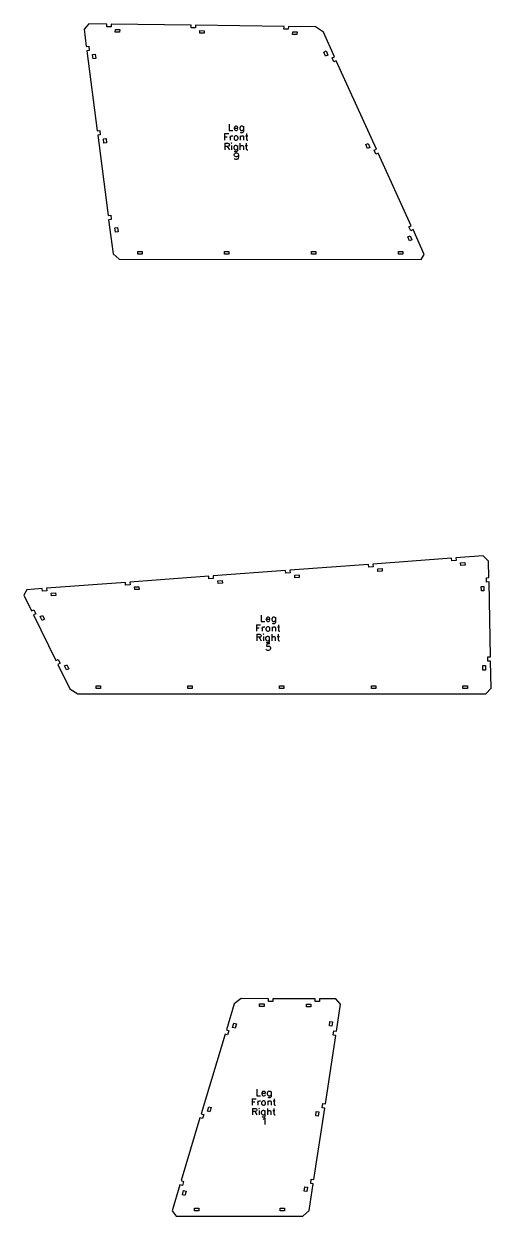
# Model space of a CAD drawing. Header units: metres. Extents: x 97 to 13275, y 12 to 1930.
# Drawn here: x 9292 to 9828, y 152 to 1520 of the extents above; entities that cross this region are included whole.
import ezdxf

# ---------------------------------------------------------------- set-up
doc = ezdxf.new("R2010")
doc.units = ezdxf.units.M
doc.layers.add('leg_front_right_cuts', color=1, linetype='Continuous')
doc.layers.add('leg_front_right_marks', color=2, linetype='Continuous')

msp = doc.modelspace()

# ---------------------------------------------------------------- linework, layer by layer
at = {"layer": 'leg_front_right_cuts'}
for points in [[(9401.3, 1249.5), (9747.7, 1249.3), (9751.4, 1255.1), (9738.5, 1283.5), (9735.8, 1282.2), (9733.7, 1286.8), (9736.5, 1288), (9698.6, 1371.2), (9695.9, 1370), (9693.8, 1374.5), (9696.6, 1375.8), (9650.4, 1477.2), (9647.7, 1476), (9645.6, 1480.5), (9648.4, 1481.7), (9635.5, 1510.1), (9626.5, 1516), (9595.4, 1516.4), (9595.3, 1513.4), (9590.3, 1513.5), (9590.4, 1516.5), (9488.9, 1517.9), (9488.9, 1514.9), (9483.9, 1514.9), (9483.9, 1517.9), (9391.9, 1519.2), (9391.8, 1516.2), (9386.8, 1516.3), (9386.9, 1519.3), (9366.3, 1519.5), (9360.8, 1513.3), (9363.3, 1493.6), (9366.3, 1494), (9366.9, 1489.1), (9364, 1488.7), (9375.9, 1396.7), (9378.8, 1397.1), (9379.5, 1392.2), (9376.5, 1391.8), (9388.4, 1299.9), (9391.4, 1300.2), (9392, 1295.3), (9389, 1294.9), (9394.1, 1255.8)], [(9401.8, 1513), (9401.7, 1510), (9396.7, 1510.1), (9396.8, 1513.1)], [(9498.8, 1511.7), (9498.8, 1508.7), (9493.8, 1508.8), (9493.8, 1511.8)], [(9605.3, 1510.3), (9605.2, 1507.3), (9600.2, 1507.3), (9600.3, 1510.3)], [(9370.5, 1484.5), (9373.5, 1484.9), (9374.2, 1479.9), (9371.2, 1479.5)], [(9640.8, 1483.8), (9638.1, 1482.6), (9636, 1487.1), (9638.8, 1488.4)], [(9383.1, 1387.6), (9386.1, 1388), (9386.7, 1383), (9383.7, 1382.6)], [(9689, 1377.9), (9686.3, 1376.6), (9684.2, 1381.2), (9687, 1382.4)], [(9396.3, 1285.6), (9399.3, 1286), (9399.9, 1281.1), (9396.9, 1280.7)], [(9737.2, 1271.9), (9734.5, 1270.6), (9732.4, 1275.2), (9735.1, 1276.4)], [(9422.4, 1255.5), (9422.4, 1258.5), (9427.4, 1258.5), (9427.4, 1255.5)], [(9522.1, 1255.5), (9522.1, 1258.5), (9527.1, 1258.5), (9527.1, 1255.5)], [(9621.8, 1255.4), (9621.8, 1258.4), (9626.8, 1258.4), (9626.8, 1255.4)], [(9721.6, 1255.4), (9721.6, 1258.4), (9726.6, 1258.4), (9726.6, 1255.4)], [(9353.8, 751.3), (9821.9, 751.2), (9828.2, 757.5), (9827.5, 788.7), (9824.5, 788.6), (9824.4, 793.6), (9827.4, 793.7), (9825.7, 879.5), (9822.7, 879.4), (9822.6, 884.4), (9825.6, 884.5), (9825.2, 903.5), (9818.8, 909.4), (9787.7, 907.1), (9787.9, 904.1), (9783, 903.7), (9782.7, 906.7), (9692.4, 900), (9692.7, 897), (9687.7, 896.6), (9687.5, 899.6), (9597.2, 892.9), (9597.4, 889.9), (9592.4, 889.6), (9592.2, 892.6), (9509, 886.4), (9509.2, 883.4), (9504.2, 883), (9504, 886), (9413.4, 879.3), (9413.6, 876.3), (9408.6, 875.9), (9408.4, 878.9), (9317.8, 872.2), (9318, 869.2), (9313, 868.8), (9312.8, 871.8), (9295.2, 870.5), (9291.7, 864.3), (9300.6, 846.2), (9303.3, 847.5), (9305.5, 843.1), (9302.8, 841.7), (9328.6, 789.4), (9331.3, 790.7), (9333.5, 786.3), (9330.8, 784.9), (9344.6, 757)], [(9702.9, 894.8), (9703.1, 891.8), (9698.1, 891.4), (9697.9, 894.4)], [(9798.1, 901.8), (9798.4, 898.8), (9793.4, 898.5), (9793.1, 901.5)], [(9519.4, 881.1), (9519.6, 878.1), (9514.6, 877.8), (9514.4, 880.8)], [(9607.6, 887.7), (9607.8, 884.7), (9602.8, 884.3), (9602.6, 887.3)], [(9328.2, 866.9), (9328.4, 864), (9323.4, 863.6), (9323.2, 866.6)], [(9423.8, 874), (9424, 871), (9419, 870.7), (9418.8, 873.7)], [(9819.9, 869.3), (9816.9, 869.3), (9816.8, 874.3), (9819.8, 874.3)], [(9310.4, 839.9), (9313.1, 841.2), (9315.3, 836.7), (9312.6, 835.4)], [(9338.4, 783.1), (9341.1, 784.4), (9343.3, 779.9), (9340.6, 778.6)], [(9821.7, 778.5), (9818.7, 778.5), (9818.6, 783.5), (9821.6, 783.5)], [(9374.9, 757.3), (9374.9, 760.3), (9379.9, 760.3), (9379.9, 757.3)], [(9480.1, 757.3), (9480.1, 760.3), (9485.1, 760.3), (9485.1, 757.3)], [(9585.3, 757.2), (9585.3, 760.2), (9590.3, 760.2), (9590.3, 757.2)], [(9690.6, 757.2), (9690.6, 760.2), (9695.6, 760.2), (9695.6, 757.2)], [(9795.8, 757.2), (9795.8, 760.2), (9800.8, 760.2), (9800.8, 757.2)], [(9466.4, 152.2), (9611.9, 152.2), (9619.2, 158.5), (9623.9, 189.3), (9621, 189.7), (9621.7, 194.7), (9624.7, 194.2), (9637.1, 275.9), (9634.1, 276.3), (9634.9, 281.3), (9637.8, 280.8), (9649.8, 359.3), (9646.8, 359.8), (9647.6, 364.7), (9650.5, 364.3), (9655.2, 395.1), (9649.8, 401.4), (9631.2, 401.4), (9631.2, 398.4), (9626.2, 398.4), (9626.2, 401.4), (9577.4, 401.5), (9577.4, 398.5), (9572.4, 398.5), (9572.4, 401.5), (9541.3, 401.6), (9533.1, 395.5), (9524.2, 365.7), (9527, 364.8), (9525.6, 360), (9522.7, 360.9), (9495.3, 269.7), (9498.2, 268.8), (9496.8, 264), (9493.9, 264.9), (9472.3, 192.9), (9475.1, 192), (9473.7, 187.2), (9470.8, 188.1), (9461.9, 158.3)], [(9567.4, 395.5), (9567.4, 392.5), (9562.4, 392.5), (9562.4, 395.5)], [(9621.2, 395.4), (9621.2, 392.4), (9616.2, 392.4), (9616.2, 395.4)], [(9532.8, 373.5), (9535.7, 372.6), (9534.2, 367.9), (9531.3, 368.7)], [(9645.3, 370.1), (9642.4, 370.6), (9643.1, 375.5), (9646.1, 375.1)], [(9504, 277.5), (9506.8, 276.7), (9505.4, 271.9), (9502.5, 272.7)], [(9629.6, 266.9), (9626.7, 267.3), (9627.4, 272.3), (9630.4, 271.8)], [(9475.1, 181.6), (9478, 180.7), (9476.6, 175.9), (9473.7, 176.8)], [(9616.5, 180.3), (9613.5, 180.8), (9614.3, 185.7), (9617.2, 185.3)], [(9487.5, 158.2), (9487.5, 161.2), (9492.5, 161.2), (9492.5, 158.2)], [(9585.8, 158.2), (9585.8, 161.2), (9590.8, 161.2), (9590.8, 158.2)]]:
    msp.add_lwpolyline(points, close=True, dxfattribs=at)
at = {"layer": 'leg_front_right_marks'}
for p, q in [((9527.4, 1404.6), (9527.4, 1397.1)), ((9527.4, 1397.1), (9531.7, 1397.1)), ((9533.5, 1401), (9533.1, 1400)), ((9533.1, 1400), (9537.4, 1400)), ((9533.1, 1400), (9533.1, 1399.2)), ((9533.1, 1399.2), (9533.5, 1398.2)), ((9534.2, 1401.7), (9533.5, 1401)), ((9533.5, 1398.2), (9534.2, 1397.5)), ((9534.9, 1402.1), (9534.2, 1401.7)), ((9534.2, 1397.5), (9534.9, 1397.1)), ((9536, 1402.1), (9534.9, 1402.1)), ((9534.9, 1397.1), (9536, 1397.1)), ((9536.7, 1401.7), (9536, 1402.1)), ((9536, 1397.1), (9536.7, 1397.5)), ((9537.1, 1401.4), (9536.7, 1401.7)), ((9536.7, 1397.5), (9537.4, 1398.2)), ((9537.4, 1400.7), (9537.1, 1401.4)), ((9537.4, 1400), (9537.4, 1400.7)), ((9539.9, 1401), (9539.6, 1400)), ((9539.6, 1400), (9539.6, 1399.2)), ((9539.6, 1399.2), (9539.9, 1398.2)), ((9540.6, 1401.7), (9539.9, 1401)), ((9539.9, 1398.2), (9540.6, 1397.5)), ((9541.3, 1402.1), (9540.6, 1401.7)), ((9540.6, 1397.5), (9541.3, 1397.1)), ((9541.3, 1394.6), (9540.6, 1395)), ((9542.4, 1402.1), (9541.3, 1402.1)), ((9541.3, 1397.1), (9542.4, 1397.1)), ((9543.1, 1401.7), (9542.4, 1402.1)), ((9542.4, 1397.1), (9543.1, 1397.5)), ((9543.1, 1395), (9542.4, 1394.6)), ((9543.8, 1401), (9543.1, 1401.7)), ((9543.1, 1397.5), (9543.8, 1398.2)), ((9543.5, 1395.3), (9543.1, 1395)), ((9543.8, 1396.4), (9543.5, 1395.3)), ((9543.8, 1402.1), (9543.8, 1396.4)), ((9522.2, 1393.6), (9522.2, 1386.1)), ((9522.2, 1393.6), (9526.9, 1393.6)), ((9522.2, 1390), (9525.1, 1390)), ((9522.6, 1382.6), (9522.6, 1375.1)), ((9522.6, 1382.6), (9525.8, 1382.6)), ((9525.8, 1382.6), (9526.9, 1382.2)), ((9526.9, 1382.2), (9527.2, 1381.9)), ((9527.2, 1381.9), (9527.6, 1381.2)), ((9527.6, 1381.2), (9527.6, 1380.5)), ((9528.7, 1391.1), (9528.7, 1386.1)), ((9528.7, 1389), (9529, 1390)), ((9529, 1390), (9529.7, 1390.7)), ((9529.7, 1390.7), (9530.5, 1391.1)), ((9530.1, 1383), (9529.7, 1382.6)), ((9529.7, 1382.6), (9530.1, 1382.2)), ((9530.5, 1382.6), (9530.1, 1383)), ((9530.1, 1382.2), (9530.5, 1382.6)), ((9530.5, 1391.1), (9531.5, 1391.1)), ((9533.3, 1390), (9533, 1389)), ((9533, 1389), (9533, 1388.2)), ((9533, 1388.2), (9533.3, 1387.2)), ((9534, 1390.7), (9533.3, 1390)), ((9533.3, 1387.2), (9534, 1386.5)), ((9534.7, 1391.1), (9534, 1390.7)), ((9534, 1386.5), (9534.7, 1386.1)), ((9535.8, 1391.1), (9534.7, 1391.1)), ((9534.7, 1386.1), (9535.8, 1386.1)), ((9536.5, 1390.7), (9535.8, 1391.1)), ((9535.8, 1386.1), (9536.5, 1386.5)), ((9537.2, 1390), (9536.5, 1390.7)), ((9536.5, 1386.5), (9537.2, 1387.2)), ((9537.6, 1389), (9537.2, 1390)), ((9537.2, 1387.2), (9537.6, 1388.2)), ((9537.6, 1388.2), (9537.6, 1389)), ((9539.7, 1382.6), (9539.7, 1375.1)), ((9540.1, 1391.1), (9540.1, 1386.1)), ((9540.1, 1389.7), (9541.2, 1390.7)), ((9541.2, 1390.7), (9541.9, 1391.1)), ((9542.4, 1394.6), (9541.3, 1394.6)), ((9541.9, 1391.1), (9543, 1391.1)), ((9543, 1391.1), (9543.7, 1390.7)), ((9543.7, 1390.7), (9544, 1389.7)), ((9544, 1389.7), (9544, 1386.1)), ((9546.2, 1391.1), (9548.7, 1391.1)), ((9546.9, 1382.6), (9546.9, 1376.5)), ((9547.2, 1393.6), (9547.2, 1387.5)), ((9547.2, 1387.5), (9547.6, 1386.5)), ((9547.6, 1386.5), (9548.3, 1386.1)), ((9548.3, 1386.1), (9549, 1386.1)), ((9525.8, 1379), (9522.6, 1379)), ((9525.1, 1379), (9527.6, 1375.1)), ((9526.9, 1379.4), (9525.8, 1379)), ((9527.2, 1379.7), (9526.9, 1379.4)), ((9527.6, 1380.5), (9527.2, 1379.7)), ((9530.1, 1380.1), (9530.1, 1375.1)), ((9533, 1379), (9532.6, 1378)), ((9532.6, 1378), (9532.6, 1377.2)), ((9532.6, 1377.2), (9533, 1376.2)), ((9533.7, 1379.7), (9533, 1379)), ((9533, 1376.2), (9533.7, 1375.5)), ((9533.3, 1369.5), (9533.7, 1370.5)), ((9533.3, 1369.1), (9533.3, 1369.5)), ((9533.7, 1368), (9533.3, 1369.1)), ((9534.4, 1380.1), (9533.7, 1379.7)), ((9533.7, 1375.5), (9534.4, 1375.1)), ((9534.4, 1372.6), (9533.7, 1373)), ((9533.7, 1370.5), (9534.4, 1371.2)), ((9534.4, 1367.3), (9533.7, 1368)), ((9535.5, 1380.1), (9534.4, 1380.1)), ((9534.4, 1375.1), (9535.5, 1375.1)), ((9535.5, 1372.6), (9534.4, 1372.6)), ((9534.4, 1371.2), (9535.5, 1371.6)), ((9536.2, 1379.7), (9535.5, 1380.1)), ((9535.5, 1375.1), (9536.2, 1375.5)), ((9536.2, 1373), (9535.5, 1372.6)), ((9535.5, 1371.6), (9535.8, 1371.6)), ((9535.8, 1371.6), (9536.9, 1371.2)), ((9536.9, 1379), (9536.2, 1379.7)), ((9536.2, 1375.5), (9536.9, 1376.2)), ((9536.5, 1373.3), (9536.2, 1373)), ((9536.9, 1374.4), (9536.5, 1373.3)), ((9536.9, 1380.1), (9536.9, 1374.4)), ((9536.9, 1371.2), (9537.6, 1370.5)), ((9537.6, 1368), (9536.9, 1367.3)), ((9537.6, 1370.5), (9538, 1369.1)), ((9538, 1369.1), (9537.6, 1368)), ((9538, 1369.1), (9538, 1367.3)), ((9539.7, 1378.7), (9540.8, 1379.7)), ((9540.8, 1379.7), (9541.5, 1380.1)), ((9541.5, 1380.1), (9542.6, 1380.1)), ((9542.6, 1380.1), (9543.3, 1379.7)), ((9543.3, 1379.7), (9543.7, 1378.7)), ((9543.7, 1378.7), (9543.7, 1375.1)), ((9545.8, 1380.1), (9548.3, 1380.1)), ((9546.9, 1376.5), (9547.2, 1375.5)), ((9547.2, 1375.5), (9548, 1375.1)), ((9548, 1375.1), (9548.7, 1375.1)), ((9534, 1364.5), (9533.7, 1365.2)), ((9535.1, 1364.1), (9534, 1364.5)), ((9535.5, 1367), (9534.4, 1367.3)), ((9535.8, 1364.1), (9535.1, 1364.1)), ((9535.8, 1367), (9535.5, 1367)), ((9536.9, 1367.3), (9535.8, 1367)), ((9536.9, 1364.5), (9535.8, 1364.1)), ((9537.6, 1365.5), (9536.9, 1364.5)), ((9538, 1367.3), (9537.6, 1365.5)), ((9564.1, 841.5), (9564.1, 834)), ((9570.1, 838), (9569.8, 836.9)), ((9569.8, 836.9), (9574.1, 836.9)), ((9569.8, 836.9), (9569.8, 836.2)), ((9569.8, 836.2), (9570.1, 835.1)), ((9570.9, 838.7), (9570.1, 838)), ((9570.1, 835.1), (9570.9, 834.4)), ((9571.6, 839), (9570.9, 838.7)), ((9570.9, 834.4), (9571.6, 834)), ((9572.6, 839), (9571.6, 839)), ((9573.4, 838.7), (9572.6, 839)), ((9572.6, 834), (9573.4, 834.4)), ((9573.7, 838.3), (9573.4, 838.7)), ((9573.4, 834.4), (9574.1, 835.1)), ((9574.1, 837.6), (9573.7, 838.3)), ((9574.1, 836.9), (9574.1, 837.6)), ((9576.6, 838), (9576.2, 836.9)), ((9576.2, 836.9), (9576.2, 836.2)), ((9576.2, 836.2), (9576.6, 835.1)), ((9577.3, 838.7), (9576.6, 838)), ((9576.6, 835.1), (9577.3, 834.4)), ((9578, 839), (9577.3, 838.7)), ((9577.3, 834.4), (9578, 834)), ((9579.1, 839), (9578, 839)), ((9579.8, 838.7), (9579.1, 839)), ((9579.1, 834), (9579.8, 834.4)), ((9580.5, 838), (9579.8, 838.7)), ((9579.8, 834.4), (9580.5, 835.1)), ((9580.5, 839), (9580.5, 833.3)), ((9558.9, 830.5), (9558.9, 823)), ((9558.9, 830.5), (9563.5, 830.5)), ((9558.9, 827), (9561.7, 827)), ((9564.1, 834), (9568.4, 834)), ((9565.3, 828), (9565.3, 823)), ((9565.3, 825.9), (9565.7, 827)), ((9565.7, 827), (9566.4, 827.7)), ((9566.4, 827.7), (9567.1, 828)), ((9567.1, 828), (9568.2, 828)), ((9570, 827), (9569.6, 825.9)), ((9569.6, 825.9), (9569.6, 825.2)), ((9569.6, 825.2), (9570, 824.1)), ((9570.7, 827.7), (9570, 827)), ((9570, 824.1), (9570.7, 823.4)), ((9571.4, 828), (9570.7, 827.7)), ((9570.7, 823.4), (9571.4, 823)), ((9572.5, 828), (9571.4, 828)), ((9571.4, 823), (9572.5, 823)), ((9571.6, 834), (9572.6, 834)), ((9573.2, 827.7), (9572.5, 828)), ((9572.5, 823), (9573.2, 823.4)), ((9573.9, 827), (9573.2, 827.7)), ((9573.2, 823.4), (9573.9, 824.1)), ((9574.2, 825.9), (9573.9, 827)), ((9573.9, 824.1), (9574.2, 825.2)), ((9574.2, 825.2), (9574.2, 825.9)), ((9576.7, 828), (9576.7, 823)), ((9576.7, 826.6), (9577.8, 827.7)), ((9578, 831.5), (9577.3, 831.9)), ((9577.8, 827.7), (9578.5, 828)), ((9578, 834), (9579.1, 834)), ((9579.1, 831.5), (9578, 831.5)), ((9578.5, 828), (9579.6, 828)), ((9579.8, 831.9), (9579.1, 831.5)), ((9579.6, 828), (9580.3, 827.7)), ((9580.1, 832.2), (9579.8, 831.9)), ((9580.5, 833.3), (9580.1, 832.2)), ((9580.3, 827.7), (9580.7, 826.6)), ((9580.7, 826.6), (9580.7, 823)), ((9582.8, 828), (9585.3, 828)), ((9583.9, 830.5), (9583.9, 824.5)), ((9583.9, 824.5), (9584.2, 823.4)), ((9584.2, 823.4), (9585, 823)), ((9585, 823), (9585.7, 823)), ((9559.2, 819.5), (9559.2, 812)), ((9559.2, 819.5), (9562.5, 819.5)), ((9562.5, 816), (9559.2, 816)), ((9561.7, 816), (9564.2, 812)), ((9562.5, 819.5), (9563.5, 819.2)), ((9563.5, 816.3), (9562.5, 816)), ((9563.5, 819.2), (9563.9, 818.8)), ((9563.9, 816.7), (9563.5, 816.3)), ((9563.9, 818.8), (9564.2, 818.1)), ((9564.2, 817.4), (9563.9, 816.7)), ((9564.2, 818.1), (9564.2, 817.4)), ((9566.7, 819.9), (9566.4, 819.5)), ((9566.4, 819.5), (9566.7, 819.2)), ((9567.1, 819.5), (9566.7, 819.9)), ((9566.7, 819.2), (9567.1, 819.5)), ((9566.7, 817), (9566.7, 812)), ((9569.6, 816), (9569.2, 814.9)), ((9569.2, 814.9), (9569.2, 814.2)), ((9569.2, 814.2), (9569.6, 813.1)), ((9570.3, 816.7), (9569.6, 816)), ((9569.6, 813.1), (9570.3, 812.4)), ((9570.5, 808.5), (9570.1, 805.3)), ((9571, 817), (9570.3, 816.7)), ((9570.3, 812.4), (9571, 812)), ((9571, 809.5), (9570.3, 809.9)), ((9574.1, 808.5), (9570.5, 808.5)), ((9572.1, 817), (9571, 817)), ((9571, 812), (9572.1, 812)), ((9572.1, 809.5), (9571, 809.5)), ((9572.8, 816.7), (9572.1, 817)), ((9572.1, 812), (9572.8, 812.4)), ((9572.8, 809.9), (9572.1, 809.5)), ((9573.5, 816), (9572.8, 816.7)), ((9572.8, 812.4), (9573.5, 813.1)), ((9573.2, 810.2), (9572.8, 809.9)), ((9573.5, 811.3), (9573.2, 810.2)), ((9573.5, 817), (9573.5, 811.3)), ((9576.4, 819.5), (9576.4, 812)), ((9576.4, 815.6), (9577.5, 816.7)), ((9577.5, 816.7), (9578.2, 817)), ((9578.2, 817), (9579.2, 817)), ((9579.2, 817), (9580, 816.7)), ((9580, 816.7), (9580.3, 815.6)), ((9580.3, 815.6), (9580.3, 812)), ((9582.5, 817), (9585, 817)), ((9583.5, 819.5), (9583.5, 813.5)), ((9583.5, 813.5), (9583.9, 812.4)), ((9583.9, 812.4), (9584.6, 812)), ((9584.6, 812), (9585.3, 812)), ((9570.1, 801.7), (9569.8, 802.5)), ((9570.1, 805.3), (9570.5, 805.7)), ((9570.5, 801.4), (9570.1, 801.7)), ((9570.5, 805.7), (9571.6, 806)), ((9571.6, 801), (9570.5, 801.4)), ((9571.6, 806), (9572.6, 806)), ((9572.6, 801), (9571.6, 801)), ((9572.6, 806), (9573.7, 805.7)), ((9573.7, 801.4), (9572.6, 801)), ((9573.7, 805.7), (9574.4, 805)), ((9574.4, 802.1), (9573.7, 801.4)), ((9574.4, 805), (9574.8, 803.9)), ((9574.8, 803.2), (9574.4, 802.1)), ((9574.8, 803.9), (9574.8, 803.2)), ((9559.1, 297.8), (9559.1, 290.3)), ((9559.1, 290.3), (9563.3, 290.3)), ((9565.1, 294.3), (9564.8, 293.2)), ((9564.8, 293.2), (9569.1, 293.2)), ((9564.8, 293.2), (9564.8, 292.5)), ((9564.8, 292.5), (9565.1, 291.4)), ((9565.8, 295), (9565.1, 294.3)), ((9565.1, 291.4), (9565.8, 290.7)), ((9566.6, 295.3), (9565.8, 295)), ((9565.8, 290.7), (9566.6, 290.3)), ((9567.6, 295.3), (9566.6, 295.3)), ((9566.6, 290.3), (9567.6, 290.3)), ((9568.3, 295), (9567.6, 295.3)), ((9567.6, 290.3), (9568.3, 290.7)), ((9568.7, 294.6), (9568.3, 295)), ((9568.3, 290.7), (9569.1, 291.4)), ((9569.1, 293.9), (9568.7, 294.6)), ((9569.1, 293.2), (9569.1, 293.9)), ((9571.6, 294.3), (9571.2, 293.2)), ((9571.2, 293.2), (9571.2, 292.5)), ((9571.2, 292.5), (9571.6, 291.4)), ((9572.3, 295), (9571.6, 294.3)), ((9571.6, 291.4), (9572.3, 290.7)), ((9573, 295.3), (9572.3, 295)), ((9572.3, 290.7), (9573, 290.3)), ((9573, 287.8), (9572.3, 288.2)), ((9574.1, 295.3), (9573, 295.3)), ((9573, 290.3), (9574.1, 290.3)), ((9574.1, 287.8), (9573, 287.8)), ((9574.8, 295), (9574.1, 295.3)), ((9574.1, 290.3), (9574.8, 290.7)), ((9574.8, 288.2), (9574.1, 287.8)), ((9575.5, 294.3), (9574.8, 295)), ((9574.8, 290.7), (9575.5, 291.4)), ((9575.1, 288.5), (9574.8, 288.2)), ((9575.5, 289.6), (9575.1, 288.5)), ((9575.5, 295.3), (9575.5, 289.6)), ((9553.9, 286.8), (9553.9, 279.3)), ((9553.9, 286.8), (9558.5, 286.8)), ((9553.9, 283.3), (9556.7, 283.3)), ((9554.2, 275.8), (9554.2, 268.3)), ((9554.2, 275.8), (9557.5, 275.8)), ((9557.5, 275.8), (9558.5, 275.5)), ((9558.5, 275.5), (9558.9, 275.1)), ((9558.9, 275.1), (9559.2, 274.4)), ((9559.2, 273.7), (9558.9, 273)), ((9559.2, 274.4), (9559.2, 273.7)), ((9560.3, 284.3), (9560.3, 279.3)), ((9560.3, 282.2), (9560.7, 283.3)), ((9560.7, 283.3), (9561.4, 284)), ((9561.4, 284), (9562.1, 284.3)), ((9561.7, 276.2), (9561.4, 275.8)), ((9561.4, 275.8), (9561.7, 275.5)), ((9562.1, 275.8), (9561.7, 276.2)), ((9561.7, 275.5), (9562.1, 275.8)), ((9562.1, 284.3), (9563.2, 284.3)), ((9565, 283.3), (9564.6, 282.2)), ((9564.6, 282.2), (9564.6, 281.5)), ((9564.6, 281.5), (9565, 280.4)), ((9565.7, 284), (9565, 283.3)), ((9565, 280.4), (9565.7, 279.7)), ((9566.4, 284.3), (9565.7, 284)), ((9565.7, 279.7), (9566.4, 279.3)), ((9567.5, 284.3), (9566.4, 284.3)), ((9566.4, 279.3), (9567.5, 279.3)), ((9568.2, 284), (9567.5, 284.3)), ((9567.5, 279.3), (9568.2, 279.7)), ((9568.9, 283.3), (9568.2, 284)), ((9568.2, 279.7), (9568.9, 280.4)), ((9569.2, 282.2), (9568.9, 283.3)), ((9568.9, 280.4), (9569.2, 281.5)), ((9569.2, 281.5), (9569.2, 282.2)), ((9571.4, 275.8), (9571.4, 268.3)), ((9571.7, 284.3), (9571.7, 279.3)), ((9571.7, 282.9), (9572.8, 284)), ((9572.8, 284), (9573.5, 284.3)), ((9573.5, 284.3), (9574.6, 284.3)), ((9574.6, 284.3), (9575.3, 284)), ((9575.3, 284), (9575.7, 282.9)), ((9575.7, 282.9), (9575.7, 279.3)), ((9577.8, 284.3), (9580.3, 284.3)), ((9578.5, 275.8), (9578.5, 269.8)), ((9578.9, 286.8), (9578.9, 280.8)), ((9578.9, 280.8), (9579.2, 279.7)), ((9579.2, 279.7), (9580, 279.3)), ((9580, 279.3), (9580.7, 279.3)), ((9557.5, 272.3), (9554.2, 272.3)), ((9556.7, 272.3), (9559.2, 268.3)), ((9558.5, 272.6), (9557.5, 272.3)), ((9558.9, 273), (9558.5, 272.6)), ((9561.7, 273.3), (9561.7, 268.3)), ((9564.6, 272.3), (9564.2, 271.2)), ((9564.2, 271.2), (9564.2, 270.5)), ((9564.2, 270.5), (9564.6, 269.4)), ((9565.3, 273), (9564.6, 272.3)), ((9564.6, 269.4), (9565.3, 268.7)), ((9566, 273.3), (9565.3, 273)), ((9565.3, 268.7), (9566, 268.3)), ((9566, 265.8), (9565.3, 266.2)), ((9567.1, 273.3), (9566, 273.3)), ((9566, 268.3), (9567.1, 268.3)), ((9567.1, 265.8), (9566, 265.8)), ((9566.4, 263.4), (9567.1, 263.8)), ((9567.8, 273), (9567.1, 273.3)), ((9567.1, 268.3), (9567.8, 268.7)), ((9567.8, 266.2), (9567.1, 265.8)), ((9567.1, 263.8), (9568.2, 264.8)), ((9568.5, 272.3), (9567.8, 273)), ((9567.8, 268.7), (9568.5, 269.4)), ((9568.2, 266.5), (9567.8, 266.2)), ((9568.5, 267.6), (9568.2, 266.5)), ((9568.2, 264.8), (9568.2, 257.3)), ((9568.5, 273.3), (9568.5, 267.6)), ((9571.4, 271.9), (9572.5, 273)), ((9572.5, 273), (9573.2, 273.3)), ((9573.2, 273.3), (9574.2, 273.3)), ((9574.2, 273.3), (9575, 273)), ((9575, 273), (9575.3, 271.9)), ((9575.3, 271.9), (9575.3, 268.3)), ((9577.5, 273.3), (9580, 273.3)), ((9578.5, 269.8), (9578.9, 268.7)), ((9578.9, 268.7), (9579.6, 268.3)), ((9579.6, 268.3), (9580.3, 268.3))]:
    msp.add_line(p, q, dxfattribs=at)

doc.saveas('drawing.dxf')
